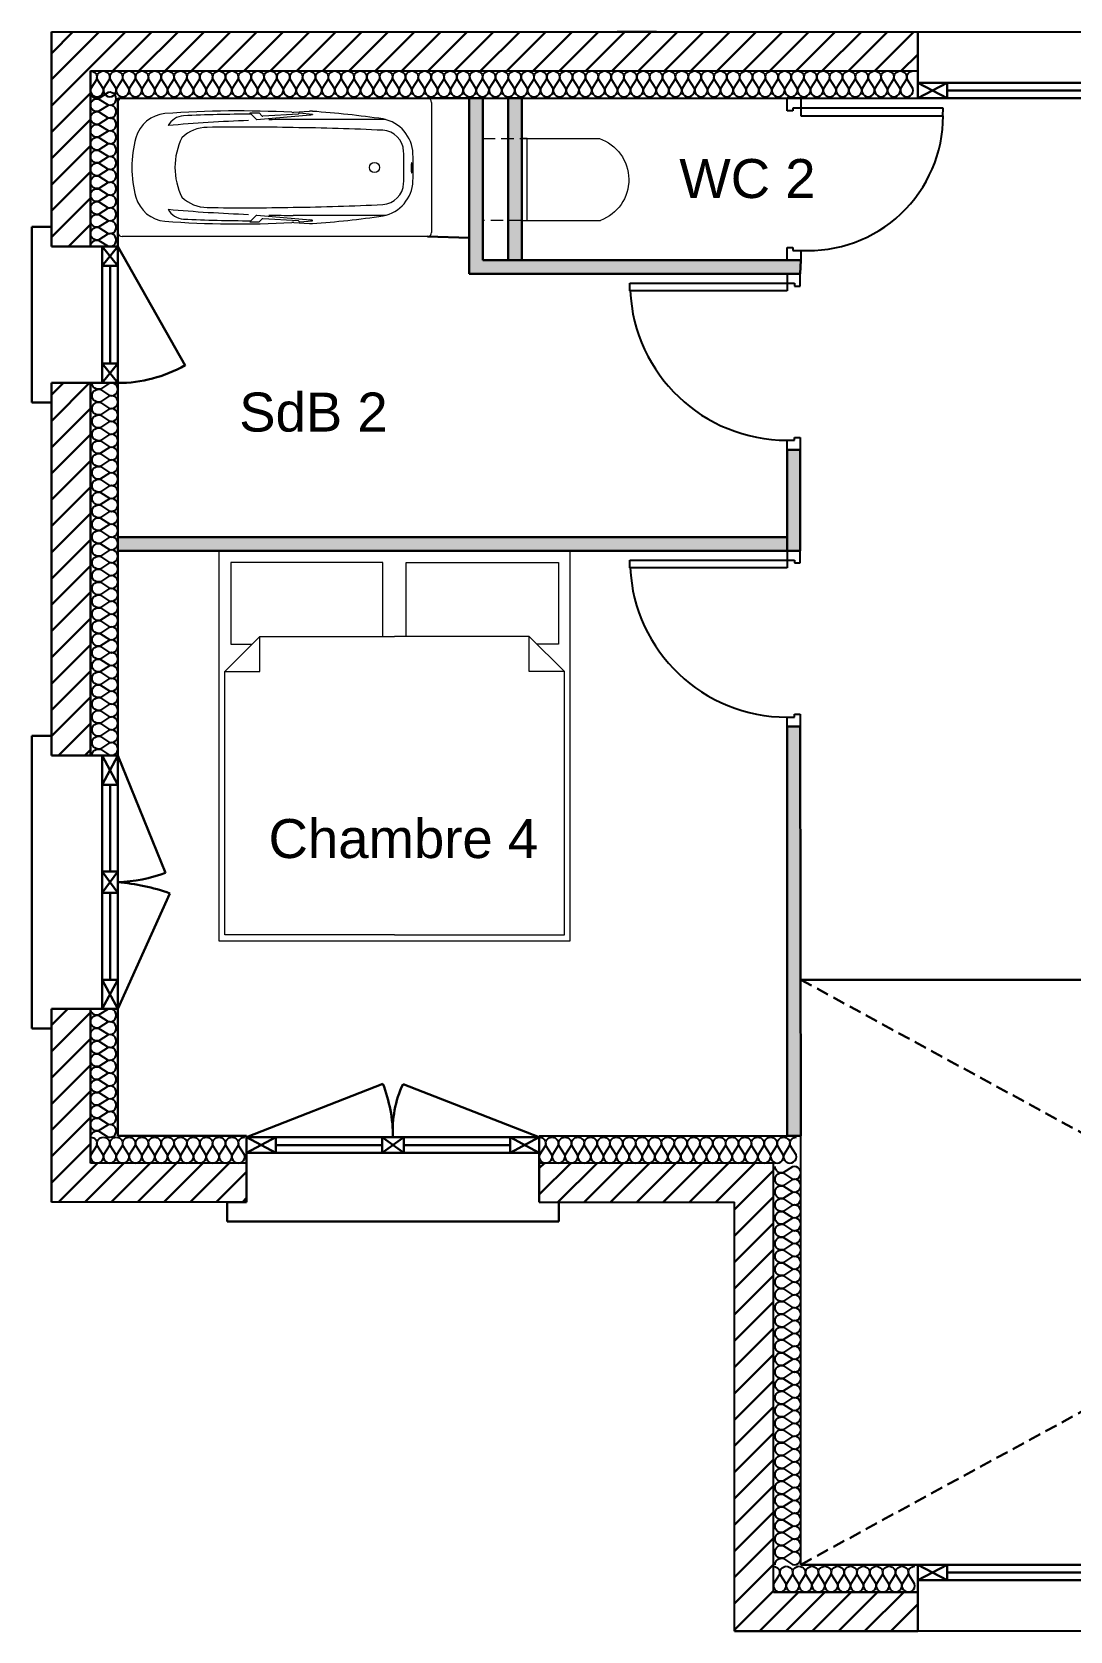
# Model space of a CAD drawing. Header units: millimetres. Extents: x -9 to 8306, y -143 to 906.
# Drawn here: x -9 to 523, y 0 to 820 of the extents above; entities that cross this region are included whole.
import ezdxf

# ---------------------------------------------------------------- set-up
doc = ezdxf.new("R2010")
doc.units = ezdxf.units.MM
doc.linetypes.add('INTERROMPU2', pattern=[9.525, 6.35, -3.175])
for name, color, linetype in [('Cloisons', 8, 'Continuous'), ('Isolation', 6, 'Continuous'), ('MenuisInt', 4, 'Continuous')]:
    doc.layers.add(name, color=color, linetype=linetype)
for name, color, linetype, lineweight in [('MenuisExt', 140, 'Continuous', 18), ('Mobilier', 150, 'Continuous', 5), ('P-SANITAIRE', 153, 'Continuous', 18)]:
    doc.layers.add(name, color=color, linetype=linetype, lineweight=lineweight)
doc.styles.get("Standard").update_dxf_attribs({"font": 'arial.ttf'})

# ---------------------------------------------------------------- blocks, each defined once
blk = doc.blocks.new('Wc chasse integree')
for p, q in [((-21, 20), (-21, 60.3)), ((21, 20), (21, 59.8))]:
    blk.add_line(p, q)
blk.add_lwpolyline([(-21, 20), (-21, 22.75), (21, 22.75), (21, 20)], close=True)
at = {"linetype": 'INTERROMPU2'}
blk.add_lwpolyline([(-21, 20), (-21, 0), (21, 0), (21, 20)], close=True, dxfattribs=at)
blk.add_arc((-0.09, 52.56), 22.3, 18.94635, 159.69364)
blk = doc.blocks.new('*U21')
at = {"flags": 128}
for points in [[(0, 1, -0.505863), (0.239, 0.676), (0.009, 0.318, 1.322645), (0.491, 0.318), (0.261, 0.676, -0.505863), (0.5, 1)], [(0.5, 1, -0.505863), (0.739, 0.676), (0.509, 0.318, 1.322645), (0.991, 0.318), (0.761, 0.676, -0.505863), (1, 1)], [(1, 1, -0.505863), (1.239, 0.676), (1.009, 0.318, 1.322645), (1.491, 0.318), (1.261, 0.676, -0.505863), (1.5, 1)], [(1.5, 1, -0.505863), (1.739, 0.676), (1.509, 0.318, 1.322645), (1.991, 0.318), (1.761, 0.676, -0.505863), (2, 1)], [(2, 1, -0.505863), (2.239, 0.676), (2.009, 0.318, 1.322645), (2.491, 0.318), (2.261, 0.676, -0.505863), (2.5, 1)], [(2.5, 1, -0.505863), (2.739, 0.676), (2.509, 0.318, 1.322645), (2.991, 0.318), (2.761, 0.676, -0.505863), (3, 1)], [(3, 1, -0.505863), (3.239, 0.676), (3.009, 0.318, 1.322645), (3.491, 0.318), (3.261, 0.676, -0.505863), (3.5, 1)], [(3.5, 1, -0.505863), (3.739, 0.676), (3.509, 0.318, 1.322645), (3.991, 0.318), (3.761, 0.676, -0.505863), (4, 1)], [(4, 1, -0.505863), (4.239, 0.676), (4.009, 0.318, 1.322645), (4.491, 0.318), (4.261, 0.676, -0.505863), (4.5, 1)], [(4.5, 1, -0.505863), (4.739, 0.676), (4.509, 0.318, 1.322645), (4.991, 0.318), (4.761, 0.676, -0.505863), (5, 1)], [(5, 1, -0.505863), (5.239, 0.676), (5.009, 0.318, 1.322645), (5.491, 0.318), (5.261, 0.676, -0.505863), (5.5, 1)], [(5.5, 1, -0.505863), (5.739, 0.676), (5.509, 0.318, 1.322645), (5.991, 0.318), (5.761, 0.676, -0.505863), (6, 1)], [(6, 1, -0.505863), (6.239, 0.676), (6.009, 0.318, 1.322645), (6.491, 0.318), (6.261, 0.676, -0.505863), (6.5, 1)], [(6.5, 1, -0.505863), (6.739, 0.676), (6.509, 0.318, 1.322645), (6.991, 0.318), (6.761, 0.676, -0.505863), (7, 1)], [(7, 1, -0.505863), (7.239, 0.676), (7.009, 0.318, 1.322645), (7.491, 0.318), (7.261, 0.676, -0.505863), (7.5, 1)], [(7.5, 1, -0.505863), (7.739, 0.676), (7.509, 0.318, 1.322645), (7.991, 0.318), (7.761, 0.676, -0.505863), (8, 1)], [(8, 1, -0.505863), (8.239, 0.676), (8.009, 0.318, 1.322645), (8.491, 0.318), (8.261, 0.676, -0.505863), (8.5, 1)], [(8.5, 1, -0.505863), (8.739, 0.676), (8.509, 0.318, 1.322645), (8.991, 0.318), (8.761, 0.676, -0.505863), (9, 1)], [(9, 1, -0.505863), (9.239, 0.676), (9.009, 0.318, 1.322645), (9.491, 0.318), (9.261, 0.676, -0.505863), (9.5, 1)], [(9.5, 1, -0.505863), (9.739, 0.676), (9.509, 0.318, 1.322645), (9.991, 0.318), (9.761, 0.676, -0.505863), (10, 1)], [(10, 1, -0.505863), (10.239, 0.676), (10.009, 0.318, 1.322645), (10.491, 0.318), (10.261, 0.676, -0.505863), (10.5, 1)], [(10.5, 1, -0.505863), (10.739, 0.676), (10.509, 0.318, 1.322645), (10.991, 0.318), (10.761, 0.676, -0.505863), (11, 1)], [(11, 1, -0.505863), (11.239, 0.676), (11.009, 0.318, 1.322645), (11.491, 0.318), (11.261, 0.676, -0.505863), (11.5, 1)], [(11.5, 1, -0.505863), (11.739, 0.676), (11.509, 0.318, 1.322645), (11.991, 0.318), (11.761, 0.676, -0.505863), (12, 1)], [(12, 1, -0.505863), (12.239, 0.676), (12.009, 0.318, 1.322645), (12.491, 0.318), (12.261, 0.676, -0.505863), (12.5, 1)], [(12.5, 1, -0.505863), (12.739, 0.676), (12.509, 0.318, 1.322645), (12.991, 0.318), (12.761, 0.676, -0.505863), (13, 1)], [(13, 1, -0.505863), (13.239, 0.676), (13.009, 0.318, 1.322645), (13.491, 0.318), (13.261, 0.676, -0.505863), (13.5, 1)], [(13.5, 1, -0.505863), (13.739, 0.676), (13.509, 0.318, 1.322645), (13.991, 0.318), (13.761, 0.676, -0.505863), (14, 1)], [(14, 1, -0.505863), (14.239, 0.676), (14.009, 0.318, 1.322645), (14.491, 0.318), (14.261, 0.676, -0.505863), (14.5, 1)], [(14.5, 1, -0.505863), (14.739, 0.676), (14.509, 0.318, 1.322645), (14.991, 0.318), (14.761, 0.676, -0.505863), (15, 1)], [(15, 1, -0.505863), (15.239, 0.676), (15.009, 0.318, 1.322645), (15.491, 0.318), (15.261, 0.676, -0.505863), (15.5, 1)], [(15.5, 1, -0.505863), (15.739, 0.676), (15.509, 0.318, 1.322645), (15.991, 0.318), (15.761, 0.676, -0.505863), (16, 1)], [(16, 1, -0.505863), (16.239, 0.676), (16.009, 0.318, 1.322645), (16.491, 0.318), (16.261, 0.676, -0.505863), (16.5, 1)], [(16.5, 1, -0.505863), (16.739, 0.676), (16.509, 0.318, 1.322645), (16.991, 0.318), (16.761, 0.676, -0.505863), (17, 1)], [(17, 1, -0.505863), (17.239, 0.676), (17.009, 0.318, 1.322645), (17.491, 0.318), (17.261, 0.676, -0.505863), (17.5, 1)], [(17.5, 1, -0.505863), (17.739, 0.676), (17.509, 0.318, 1.322645), (17.991, 0.318), (17.761, 0.676, -0.505863), (18, 1)], [(18, 1, -0.505863), (18.239, 0.676), (18.009, 0.318, 1.322645), (18.491, 0.318), (18.261, 0.676, -0.505863), (18.5, 1)], [(18.5, 1, -0.505863), (18.739, 0.676), (18.509, 0.318, 1.322645), (18.991, 0.318), (18.761, 0.676, -0.505863), (19, 1)], [(19, 1, -0.505863), (19.239, 0.676), (19.009, 0.318, 1.322645), (19.491, 0.318), (19.261, 0.676, -0.505863), (19.5, 1)], [(19.5, 1, -0.505863), (19.739, 0.676), (19.509, 0.318, 1.322645), (19.991, 0.318), (19.761, 0.676, -0.505863), (20, 1)], [(20, 1, -0.505863), (20.239, 0.676), (20.009, 0.318, 1.322645), (20.491, 0.318), (20.261, 0.676, -0.505863), (20.5, 1)], [(20.5, 1, -0.505863), (20.739, 0.676), (20.509, 0.318, 1.322645), (20.991, 0.318), (20.761, 0.676, -0.505863), (21, 1)], [(21, 1, -0.505863), (21.239, 0.676), (21.009, 0.318, 1.322645), (21.491, 0.318), (21.261, 0.676, -0.505863), (21.5, 1)], [(21.5, 1, -0.505863), (21.739, 0.676), (21.509, 0.318, 1.322645), (21.991, 0.318), (21.761, 0.676, -0.505863), (22, 1)], [(22, 1, -0.505863), (22.239, 0.676), (22.009, 0.318, 1.322645), (22.491, 0.318), (22.261, 0.676, -0.505863), (22.5, 1)], [(22.5, 1, -0.505863), (22.739, 0.676), (22.509, 0.318, 1.322645), (22.991, 0.318), (22.761, 0.676, -0.505863), (23, 1)], [(23, 1, -0.505863), (23.239, 0.676), (23.009, 0.318, 1.322645), (23.491, 0.318), (23.261, 0.676, -0.505863), (23.5, 1)], [(23.5, 1, -0.505863), (23.739, 0.676), (23.509, 0.318, 1.322645), (23.991, 0.318), (23.761, 0.676, -0.505863), (24, 1)], [(24, 1, -0.505863), (24.239, 0.676), (24.009, 0.318, 1.322645), (24.491, 0.318), (24.261, 0.676, -0.505863), (24.5, 1)], [(24.5, 1, -0.505863), (24.739, 0.676), (24.509, 0.318, 1.322645), (24.991, 0.318), (24.761, 0.676, -0.505863), (25, 1)], [(25, 1, -0.505863), (25.239, 0.676), (25.009, 0.318, 1.322645), (25.491, 0.318), (25.261, 0.676, -0.505863), (25.5, 1)], [(25.5, 1, -0.505863), (25.739, 0.676), (25.509, 0.318, 1.322645), (25.991, 0.318), (25.761, 0.676, -0.505863), (26, 1)], [(26, 1, -0.505863), (26.239, 0.676), (26.009, 0.318, 1.322645), (26.491, 0.318), (26.261, 0.676, -0.505863), (26.5, 1)], [(26.5, 1, -0.505863), (26.739, 0.676), (26.509, 0.318, 1.322645), (26.991, 0.318), (26.761, 0.676, -0.505863), (27, 1)], [(27, 1, -0.505863), (27.239, 0.676), (27.009, 0.318, 1.322645), (27.491, 0.318), (27.261, 0.676, -0.505863), (27.5, 1)], [(27.5, 1, -0.505863), (27.739, 0.676), (27.509, 0.318, 1.322645), (27.991, 0.318), (27.761, 0.676, -0.505863), (28, 1)], [(28, 1, -0.505863), (28.239, 0.676), (28.009, 0.318, 1.322645), (28.491, 0.318), (28.261, 0.676, -0.505863), (28.5, 1)], [(28.5, 1, -0.505863), (28.739, 0.676), (28.509, 0.318, 1.322645), (28.991, 0.318), (28.761, 0.676, -0.505863), (29, 1)], [(29, 1, -0.505863), (29.239, 0.676), (29.009, 0.318, 1.322645), (29.491, 0.318), (29.261, 0.676, -0.505863), (29.5, 1)], [(29.5, 1, -0.505863), (29.739, 0.676), (29.509, 0.318, 1.322645), (29.991, 0.318), (29.761, 0.676, -0.505863), (30, 1)], [(30, 1, -0.505863), (30.239, 0.676), (30.009, 0.318, 1.322645), (30.491, 0.318), (30.261, 0.676, -0.505863), (30.5, 1)], [(30.5, 1, -0.505863), (30.739, 0.676), (30.509, 0.318, 1.322645), (30.991, 0.318), (30.761, 0.676, -0.505863), (31, 1)], [(31, 1, -0.505863), (31.239, 0.676), (31.009, 0.318, 1.322645), (31.491, 0.318), (31.261, 0.676, -0.505863), (31.5, 1)], [(31.5, 1, -0.505863), (31.739, 0.676), (31.509, 0.318, 1.322645), (31.991, 0.318), (31.761, 0.676, -0.505863), (32, 1)]]:
    blk.add_lwpolyline(points, format="xyb", dxfattribs=at)
blk = doc.blocks.new('*U10')
at = {"flags": 128}
for points in [[(0, 1, -0.505863), (0.239, 0.676), (0.009, 0.318, 1.322645), (0.491, 0.318), (0.261, 0.676, -0.505863), (0.5, 1)], [(0.5, 1, -0.505863), (0.739, 0.676), (0.509, 0.318, 1.322645), (0.991, 0.318), (0.761, 0.676, -0.505863), (1, 1)], [(1, 1, -0.505863), (1.239, 0.676), (1.009, 0.318, 1.322645), (1.491, 0.318), (1.261, 0.676, -0.505863), (1.5, 1)], [(1.5, 1, -0.505863), (1.739, 0.676), (1.509, 0.318, 1.322645), (1.991, 0.318), (1.761, 0.676, -0.505863), (2, 1)], [(2, 1, -0.505863), (2.239, 0.676), (2.009, 0.318, 1.322645), (2.491, 0.318), (2.261, 0.676, -0.505863), (2.5, 1)], [(2.5, 1, -0.505863), (2.739, 0.676), (2.509, 0.318, 1.322645), (2.991, 0.318), (2.761, 0.676, -0.505863), (3, 1)], [(3, 1, -0.505863), (3.239, 0.676), (3.009, 0.318, 1.322645), (3.491, 0.318), (3.261, 0.676, -0.505863), (3.5, 1)], [(3.5, 1, -0.505863), (3.739, 0.676), (3.509, 0.318, 1.322645), (3.991, 0.318), (3.761, 0.676, -0.505863), (4, 1)], [(4, 1, -0.505863), (4.239, 0.676), (4.009, 0.318, 1.322645), (4.491, 0.318), (4.261, 0.676, -0.505863), (4.5, 1)], [(4.5, 1, -0.505863), (4.739, 0.676), (4.509, 0.318, 1.322645), (4.991, 0.318), (4.761, 0.676, -0.505863), (5, 1)], [(5, 1, -0.505863), (5.239, 0.676), (5.009, 0.318, 1.322645), (5.491, 0.318), (5.261, 0.676, -0.505863), (5.5, 1)]]:
    blk.add_lwpolyline(points, format="xyb", dxfattribs=at)
blk = doc.blocks.new('*U22')
at = {"flags": 128}
for points in [[(0, 1, -0.505863), (0.239, 0.676), (0.009, 0.318, 1.322645), (0.491, 0.318), (0.261, 0.676, -0.505863), (0.5, 1)], [(0.5, 1, -0.505863), (0.739, 0.676), (0.509, 0.318, 1.322645), (0.991, 0.318), (0.761, 0.676, -0.505863), (1, 1)], [(1, 1, -0.505863), (1.239, 0.676), (1.009, 0.318, 1.322645), (1.491, 0.318), (1.261, 0.676, -0.505863), (1.5, 1)], [(1.5, 1, -0.505863), (1.739, 0.676), (1.509, 0.318, 1.322645), (1.991, 0.318), (1.761, 0.676, -0.505863), (2, 1)], [(2, 1, -0.505863), (2.239, 0.676), (2.009, 0.318, 1.322645), (2.491, 0.318), (2.261, 0.676, -0.505863), (2.5, 1)], [(2.5, 1, -0.505863), (2.739, 0.676), (2.509, 0.318, 1.322645), (2.991, 0.318), (2.761, 0.676, -0.505863), (3, 1)], [(3, 1, -0.505863), (3.239, 0.676), (3.009, 0.318, 1.322645), (3.491, 0.318), (3.261, 0.676, -0.505863), (3.5, 1)], [(3.5, 1, -0.505863), (3.739, 0.676), (3.509, 0.318, 1.322645), (3.991, 0.318), (3.761, 0.676, -0.505863), (4, 1)], [(4, 1, -0.505863), (4.239, 0.676), (4.009, 0.318, 1.322645), (4.491, 0.318), (4.261, 0.676, -0.505863), (4.5, 1)], [(4.5, 1, -0.505863), (4.739, 0.676), (4.509, 0.318, 1.322645), (4.991, 0.318), (4.761, 0.676, -0.505863), (5, 1)], [(5, 1, -0.505863), (5.239, 0.676), (5.009, 0.318, 1.322645), (5.491, 0.318), (5.261, 0.676, -0.505863), (5.5, 1)], [(5.5, 1, -0.505863), (5.739, 0.676), (5.509, 0.318, 1.322645), (5.991, 0.318), (5.761, 0.676, -0.505863), (6, 1)]]:
    blk.add_lwpolyline(points, format="xyb", dxfattribs=at)
blk = doc.blocks.new('*U23')
at = {"flags": 128}
for points in [[(0, 1, -0.505863), (0.239, 0.676), (0.009, 0.318, 1.322645), (0.491, 0.318), (0.261, 0.676, -0.505863), (0.5, 1)], [(0.5, 1, -0.505863), (0.739, 0.676), (0.509, 0.318, 1.322645), (0.991, 0.318), (0.761, 0.676, -0.505863), (1, 1)], [(1, 1, -0.505863), (1.239, 0.676), (1.009, 0.318, 1.322645), (1.491, 0.318), (1.261, 0.676, -0.505863), (1.5, 1)], [(1.5, 1, -0.505863), (1.739, 0.676), (1.509, 0.318, 1.322645), (1.991, 0.318), (1.761, 0.676, -0.505863), (2, 1)], [(2, 1, -0.505863), (2.239, 0.676), (2.009, 0.318, 1.322645), (2.491, 0.318), (2.261, 0.676, -0.505863), (2.5, 1)], [(2.5, 1, -0.505863), (2.739, 0.676), (2.509, 0.318, 1.322645), (2.991, 0.318), (2.761, 0.676, -0.505863), (3, 1)], [(3, 1, -0.505863), (3.239, 0.676), (3.009, 0.318, 1.322645), (3.491, 0.318), (3.261, 0.676, -0.505863), (3.5, 1)], [(3.5, 1, -0.505863), (3.739, 0.676), (3.509, 0.318, 1.322645), (3.991, 0.318), (3.761, 0.676, -0.505863), (4, 1)], [(4, 1, -0.505863), (4.239, 0.676), (4.009, 0.318, 1.322645), (4.491, 0.318), (4.261, 0.676, -0.505863), (4.5, 1)], [(4.5, 1, -0.505863), (4.739, 0.676), (4.509, 0.318, 1.322645), (4.991, 0.318), (4.761, 0.676, -0.505863), (5, 1)], [(5, 1, -0.505863), (5.239, 0.676), (5.009, 0.318, 1.322645), (5.491, 0.318), (5.261, 0.676, -0.505863), (5.5, 1)], [(5.5, 1, -0.505863), (5.739, 0.676), (5.509, 0.318, 1.322645), (5.991, 0.318), (5.761, 0.676, -0.505863), (6, 1)], [(6, 1, -0.505863), (6.239, 0.676), (6.009, 0.318, 1.322645), (6.491, 0.318), (6.261, 0.676, -0.505863), (6.5, 1)], [(6.5, 1, -0.505863), (6.739, 0.676), (6.509, 0.318, 1.322645), (6.991, 0.318), (6.761, 0.676, -0.505863), (7, 1)], [(7, 1, -0.505863), (7.239, 0.676), (7.009, 0.318, 1.322645), (7.491, 0.318), (7.261, 0.676, -0.505863), (7.5, 1)], [(7.5, 1, -0.505863), (7.739, 0.676), (7.509, 0.318, 1.322645), (7.991, 0.318), (7.761, 0.676, -0.505863), (8, 1)], [(8, 1, -0.505863), (8.239, 0.676), (8.009, 0.318, 1.322645), (8.491, 0.318), (8.261, 0.676, -0.505863), (8.5, 1)], [(8.5, 1, -0.505863), (8.739, 0.676), (8.509, 0.318, 1.322645), (8.991, 0.318), (8.761, 0.676, -0.505863), (9, 1)], [(9, 1, -0.505863), (9.239, 0.676), (9.009, 0.318, 1.322645), (9.491, 0.318), (9.261, 0.676, -0.505863), (9.5, 1)], [(9.5, 1, -0.505863), (9.739, 0.676), (9.509, 0.318, 1.322645), (9.991, 0.318), (9.761, 0.676, -0.505863), (10, 1)]]:
    blk.add_lwpolyline(points, format="xyb", dxfattribs=at)
blk = doc.blocks.new('*U14')
at = {"flags": 128}
for points in [[(0, 1, -0.505863), (0.239, 0.676), (0.009, 0.318, 1.322645), (0.491, 0.318), (0.261, 0.676, -0.505863), (0.5, 1)], [(0.5, 1, -0.505863), (0.739, 0.676), (0.509, 0.318, 1.322645), (0.991, 0.318), (0.761, 0.676, -0.505863), (1, 1)], [(1, 1, -0.505863), (1.239, 0.676), (1.009, 0.318, 1.322645), (1.491, 0.318), (1.261, 0.676, -0.505863), (1.5, 1)], [(1.5, 1, -0.505863), (1.739, 0.676), (1.509, 0.318, 1.322645), (1.991, 0.318), (1.761, 0.676, -0.505863), (2, 1)], [(2, 1, -0.505863), (2.239, 0.676), (2.009, 0.318, 1.322645), (2.491, 0.318), (2.261, 0.676, -0.505863), (2.5, 1)], [(2.5, 1, -0.505863), (2.739, 0.676), (2.509, 0.318, 1.322645), (2.991, 0.318), (2.761, 0.676, -0.505863), (3, 1)], [(3, 1, -0.505863), (3.239, 0.676), (3.009, 0.318, 1.322645), (3.491, 0.318), (3.261, 0.676, -0.505863), (3.5, 1)], [(3.5, 1, -0.505863), (3.739, 0.676), (3.509, 0.318, 1.322645), (3.991, 0.318), (3.761, 0.676, -0.505863), (4, 1)], [(4, 1, -0.505863), (4.239, 0.676), (4.009, 0.318, 1.322645), (4.491, 0.318), (4.261, 0.676, -0.505863), (4.5, 1)], [(4.5, 1, -0.505863), (4.739, 0.676), (4.509, 0.318, 1.322645), (4.991, 0.318), (4.761, 0.676, -0.505863), (5, 1)]]:
    blk.add_lwpolyline(points, format="xyb", dxfattribs=at)
blk = doc.blocks.new('*U16')
at = {"flags": 128}
for points in [[(0, 1, -0.505863), (0.239, 0.676), (0.009, 0.318, 1.322645), (0.491, 0.318), (0.261, 0.676, -0.505863), (0.5, 1)], [(0.5, 1, -0.505863), (0.739, 0.676), (0.509, 0.318, 1.322645), (0.991, 0.318), (0.761, 0.676, -0.505863), (1, 1)], [(1, 1, -0.505863), (1.239, 0.676), (1.009, 0.318, 1.322645), (1.491, 0.318), (1.261, 0.676, -0.505863), (1.5, 1)], [(1.5, 1, -0.505863), (1.739, 0.676), (1.509, 0.318, 1.322645), (1.991, 0.318), (1.761, 0.676, -0.505863), (2, 1)], [(2, 1, -0.505863), (2.239, 0.676), (2.009, 0.318, 1.322645), (2.491, 0.318), (2.261, 0.676, -0.505863), (2.5, 1)], [(2.5, 1, -0.505863), (2.739, 0.676), (2.509, 0.318, 1.322645), (2.991, 0.318), (2.761, 0.676, -0.505863), (3, 1)], [(3, 1, -0.505863), (3.239, 0.676), (3.009, 0.318, 1.322645), (3.491, 0.318), (3.261, 0.676, -0.505863), (3.5, 1)], [(3.5, 1, -0.505863), (3.739, 0.676), (3.509, 0.318, 1.322645), (3.991, 0.318), (3.761, 0.676, -0.505863), (4, 1)], [(4, 1, -0.505863), (4.239, 0.676), (4.009, 0.318, 1.322645), (4.491, 0.318), (4.261, 0.676, -0.505863), (4.5, 1)], [(4.5, 1, -0.505863), (4.739, 0.676), (4.509, 0.318, 1.322645), (4.991, 0.318), (4.761, 0.676, -0.505863), (5, 1)], [(5, 1, -0.505863), (5.239, 0.676), (5.009, 0.318, 1.322645), (5.491, 0.318), (5.261, 0.676, -0.505863), (5.5, 1)], [(5.5, 1, -0.505863), (5.739, 0.676), (5.509, 0.318, 1.322645), (5.991, 0.318), (5.761, 0.676, -0.505863), (6, 1)], [(6, 1, -0.505863), (6.239, 0.676), (6.009, 0.318, 1.322645), (6.491, 0.318), (6.261, 0.676, -0.505863), (6.5, 1)], [(6.5, 1, -0.505863), (6.739, 0.676), (6.509, 0.318, 1.322645), (6.991, 0.318), (6.761, 0.676, -0.505863), (7, 1)], [(7, 1, -0.505863), (7.239, 0.676), (7.009, 0.318, 1.322645), (7.491, 0.318), (7.261, 0.676, -0.505863), (7.5, 1)], [(7.5, 1, -0.505863), (7.739, 0.676), (7.509, 0.318, 1.322645), (7.991, 0.318), (7.761, 0.676, -0.505863), (8, 1)], [(8, 1, -0.505863), (8.239, 0.676), (8.009, 0.318, 1.322645), (8.491, 0.318), (8.261, 0.676, -0.505863), (8.5, 1)], [(8.5, 1, -0.505863), (8.739, 0.676), (8.509, 0.318, 1.322645), (8.991, 0.318), (8.761, 0.676, -0.505863), (9, 1)], [(9, 1, -0.505863), (9.239, 0.676), (9.009, 0.318, 1.322645), (9.491, 0.318), (9.261, 0.676, -0.505863), (9.5, 1)], [(9.5, 1, -0.505863), (9.739, 0.676), (9.509, 0.318, 1.322645), (9.991, 0.318), (9.761, 0.676, -0.505863), (10, 1)], [(10, 1, -0.505863), (10.239, 0.676), (10.009, 0.318, 1.322645), (10.491, 0.318), (10.261, 0.676, -0.505863), (10.5, 1)], [(10.5, 1, -0.505863), (10.739, 0.676), (10.509, 0.318, 1.322645), (10.991, 0.318), (10.761, 0.676, -0.505863), (11, 1)], [(11, 1, -0.505863), (11.239, 0.676), (11.009, 0.318, 1.322645), (11.491, 0.318), (11.261, 0.676, -0.505863), (11.5, 1)], [(11.5, 1, -0.505863), (11.739, 0.676), (11.509, 0.318, 1.322645), (11.991, 0.318), (11.761, 0.676, -0.505863), (12, 1)], [(12, 1, -0.505863), (12.239, 0.676), (12.009, 0.318, 1.322645), (12.491, 0.318), (12.261, 0.676, -0.505863), (12.5, 1)], [(12.5, 1, -0.505863), (12.739, 0.676), (12.509, 0.318, 1.322645), (12.991, 0.318), (12.761, 0.676, -0.505863), (13, 1)], [(13, 1, -0.505863), (13.239, 0.676), (13.009, 0.318, 1.322645), (13.491, 0.318), (13.261, 0.676, -0.505863), (13.5, 1)], [(13.5, 1, -0.505863), (13.739, 0.676), (13.509, 0.318, 1.322645), (13.991, 0.318), (13.761, 0.676, -0.505863), (14, 1)], [(14, 1, -0.505863), (14.239, 0.676), (14.009, 0.318, 1.322645), (14.491, 0.318), (14.261, 0.676, -0.505863), (14.5, 1)]]:
    blk.add_lwpolyline(points, format="xyb", dxfattribs=at)
blk = doc.blocks.new('*U17')
at = {"flags": 128}
for points in [[(0, 1, -0.505863), (0.239, 0.676), (0.009, 0.318, 1.322645), (0.491, 0.318), (0.261, 0.676, -0.505863), (0.5, 1)], [(0.5, 1, -0.505863), (0.739, 0.676), (0.509, 0.318, 1.322645), (0.991, 0.318), (0.761, 0.676, -0.505863), (1, 1)], [(1, 1, -0.505863), (1.239, 0.676), (1.009, 0.318, 1.322645), (1.491, 0.318), (1.261, 0.676, -0.505863), (1.5, 1)], [(1.5, 1, -0.505863), (1.739, 0.676), (1.509, 0.318, 1.322645), (1.991, 0.318), (1.761, 0.676, -0.505863), (2, 1)], [(2, 1, -0.505863), (2.239, 0.676), (2.009, 0.318, 1.322645), (2.491, 0.318), (2.261, 0.676, -0.505863), (2.5, 1)], [(2.5, 1, -0.505863), (2.739, 0.676), (2.509, 0.318, 1.322645), (2.991, 0.318), (2.761, 0.676, -0.505863), (3, 1)], [(3, 1, -0.505863), (3.239, 0.676), (3.009, 0.318, 1.322645), (3.491, 0.318), (3.261, 0.676, -0.505863), (3.5, 1)], [(3.5, 1, -0.505863), (3.739, 0.676), (3.509, 0.318, 1.322645), (3.991, 0.318), (3.761, 0.676, -0.505863), (4, 1)], [(4, 1, -0.505863), (4.239, 0.676), (4.009, 0.318, 1.322645), (4.491, 0.318), (4.261, 0.676, -0.505863), (4.5, 1)], [(4.5, 1, -0.505863), (4.739, 0.676), (4.509, 0.318, 1.322645), (4.991, 0.318), (4.761, 0.676, -0.505863), (5, 1)], [(5, 1, -0.505863), (5.239, 0.676), (5.009, 0.318, 1.322645), (5.491, 0.318), (5.261, 0.676, -0.505863), (5.5, 1)], [(5.5, 1, -0.505863), (5.739, 0.676), (5.509, 0.318, 1.322645), (5.991, 0.318), (5.761, 0.676, -0.505863), (6, 1)], [(6, 1, -0.505863), (6.239, 0.676), (6.009, 0.318, 1.322645), (6.491, 0.318), (6.261, 0.676, -0.505863), (6.5, 1)], [(6.5, 1, -0.505863), (6.739, 0.676), (6.509, 0.318, 1.322645), (6.991, 0.318), (6.761, 0.676, -0.505863), (7, 1)], [(7, 1, -0.505863), (7.239, 0.676), (7.009, 0.318, 1.322645), (7.491, 0.318), (7.261, 0.676, -0.505863), (7.5, 1)], [(7.5, 1, -0.505863), (7.739, 0.676), (7.509, 0.318, 1.322645), (7.991, 0.318), (7.761, 0.676, -0.505863), (8, 1)], [(8, 1, -0.505863), (8.239, 0.676), (8.009, 0.318, 1.322645), (8.491, 0.318), (8.261, 0.676, -0.505863), (8.5, 1)], [(8.5, 1, -0.505863), (8.739, 0.676), (8.509, 0.318, 1.322645), (8.991, 0.318), (8.761, 0.676, -0.505863), (9, 1)], [(9, 1, -0.505863), (9.239, 0.676), (9.009, 0.318, 1.322645), (9.491, 0.318), (9.261, 0.676, -0.505863), (9.5, 1)], [(9.5, 1, -0.505863), (9.739, 0.676), (9.509, 0.318, 1.322645), (9.991, 0.318), (9.761, 0.676, -0.505863), (10, 1)], [(10, 1, -0.505863), (10.239, 0.676), (10.009, 0.318, 1.322645), (10.491, 0.318), (10.261, 0.676, -0.505863), (10.5, 1)], [(10.5, 1, -0.505863), (10.739, 0.676), (10.509, 0.318, 1.322645), (10.991, 0.318), (10.761, 0.676, -0.505863), (11, 1)], [(11, 1, -0.505863), (11.239, 0.676), (11.009, 0.318, 1.322645), (11.491, 0.318), (11.261, 0.676, -0.505863), (11.5, 1)], [(11.5, 1, -0.505863), (11.739, 0.676), (11.509, 0.318, 1.322645), (11.991, 0.318), (11.761, 0.676, -0.505863), (12, 1)], [(12, 1, -0.505863), (12.239, 0.676), (12.009, 0.318, 1.322645), (12.491, 0.318), (12.261, 0.676, -0.505863), (12.5, 1)], [(12.5, 1, -0.505863), (12.739, 0.676), (12.509, 0.318, 1.322645), (12.991, 0.318), (12.761, 0.676, -0.505863), (13, 1)], [(13, 1, -0.505863), (13.239, 0.676), (13.009, 0.318, 1.322645), (13.491, 0.318), (13.261, 0.676, -0.505863), (13.5, 1)], [(13.5, 1, -0.505863), (13.739, 0.676), (13.509, 0.318, 1.322645), (13.991, 0.318), (13.761, 0.676, -0.505863), (14, 1)], [(14, 1, -0.505863), (14.239, 0.676), (14.009, 0.318, 1.322645), (14.491, 0.318), (14.261, 0.676, -0.505863), (14.5, 1)], [(14.5, 1, -0.505863), (14.739, 0.676), (14.509, 0.318, 1.322645), (14.991, 0.318), (14.761, 0.676, -0.505863), (15, 1)], [(15, 1, -0.505863), (15.239, 0.676), (15.009, 0.318, 1.322645), (15.491, 0.318), (15.261, 0.676, -0.505863), (15.5, 1)]]:
    blk.add_lwpolyline(points, format="xyb", dxfattribs=at)
blk = doc.blocks.new('Gruppo-48')
at = {"layer": 'Mobilier', "lineweight": 20}
for p, q in [((-34.0452, 73.6838), (-34.0452, 75.4838)), ((-34.0452, 75.4838), (-32.0452, 75.4838)), ((-33.6052, 75.2738), (-33.4252, 75.4538)), ((-32.0752, 75.4538), (-33.4252, 75.4538)), ((-33.4252, 75.4538), (-33.4252, 75.2738)), ((-32.0752, 74.5838), (-32.0752, 75.4538)), ((-32.0452, 75.4838), (-32.0452, 73.6838)), ((-33.9852, 74.6438), (-33.9852, 75.4238)), ((-33.9852, 75.4238), (-33.5652, 75.4238)), ((-33.5652, 75.4238), (-33.5652, 75.3138)), ((-33.4252, 75.2738), (-33.6052, 75.2738)), ((-33.6052, 75.2738), (-33.6052, 74.5838)), ((-33.6052, 74.6438), (-33.9852, 74.6438)), ((-33.6052, 73.8938), (-33.6052, 74.5838)), ((-32.0752, 74.5838), (-32.0752, 73.7138)), ((-33.6052, 74.5238), (-33.9852, 74.5238)), ((-33.9852, 74.5238), (-33.9852, 73.7438)), ((-33.4252, 73.8938), (-33.6052, 73.8938)), ((-33.6052, 73.8938), (-33.4252, 73.7138)), ((-33.4252, 73.7138), (-33.4252, 73.8938)), ((-33.5652, 73.7438), (-33.5652, 73.8538)), ((-33.9852, 73.7438), (-33.5652, 73.7438)), ((-32.0452, 73.6838), (-34.0452, 73.6838)), ((-32.0752, 73.7138), (-33.4252, 73.7138))]:
    blk.add_line(p, q, dxfattribs=at)

msp = doc.modelspace()

# ---------------------------------------------------------------- hatches: boundary and pattern name
at = {"lineweight": 30, "transparency": 33554687}
h = msp.add_hatch(dxfattribs=at)
h.set_pattern_fill('ANSI31', color=256, scale=3)
h.paths.add_polyline_path([(445.13, 800.31), (445.13, 820.31), (291.13, 820.31), (1.13, 820.31), (1.13, 710.31), (21.13, 710.31), (21.13, 800.31)])
h.paths.add_polyline_path([(21.13, 640.31), (1.13, 640.31), (1.13, 449.31), (21.13, 449.31)])
h.paths.add_polyline_path([(101.13, 220.31), (101.13, 240.31), (21.13, 240.31), (21.13, 319.31), (1.13, 319.31), (1.13, 309.31), (1.13, 220.31)])
h.paths.add_polyline_path([(351.13, 220.31), (351.13, 0.31), (445.13, 0.31), (445.13, 20.31), (371.13, 20.31), (371.13, 220.31), (371.13, 240.31), (251.13, 240.31), (251.13, 220.31)])
h.paths.add_polyline_path([(1191.13, 800.31), (1191.13, 820.31), (1181.13, 820.31), (1091.13, 820.31), (1071.13, 820.31), (845.13, 820.31), (845.13, 800.31)])
h.paths.add_polyline_path([(1471.13, 800.31), (1471.13, 240.31), (1391.13, 240.31), (1391.13, 220.31), (1401.13, 220.31), (1491.13, 220.31), (1491.13, 820.31), (1341.13, 820.31), (1341.13, 800.31)])
h.paths.add_polyline_path([(1241.13, 220.31), (1241.13, 240.31), (1121.13, 240.31), (1121.13, 20.31), (845.13, 20.31), (845.13, 0.31), (1141.13, 0.31), (1141.13, 220.31)])
at = {"layer": 'Cloisons', "lineweight": 30, "transparency": 33554687}
h = msp.add_hatch(dxfattribs=at)
h.set_pattern_fill('HONEY', color=256, scale=0.5)
h.paths.add_polyline_path([(942.13, 786.31), (935.13, 786.31), (935.34, 613.52), (942.13, 613.52)])
h.paths.add_polyline_path([(1457.13, 523.31), (935.34, 523.31), (935.34, 516.31), (1457.13, 516.31)])
h.paths.add_polyline_path([(942.13, 426.1), (935.34, 426.1), (935.13, 250.31), (942.13, 250.31)])
h.paths.add_polyline_path([(1024.13, 254.31), (942.13, 254.31), (942.13, 250.31), (955.13, 250.31), (955.13, 247.31), (1024.13, 247.31)])
h.paths.add_polyline_path([(942.13, 210.31), (935.13, 210.31), (935.13, 34.31), (942.13, 34.31)])
h.paths.add_polyline_path([(384.92, 464.1), (378.13, 464.1), (378.13, 254.31), (385.13, 254.31)])
h.paths.add_polyline_path([(384.92, 606.1), (378.13, 606.1), (378.13, 554.31), (384.92, 554.31)])
h.paths.add_polyline_path([(378.13, 561.31), (35.13, 561.31), (35.13, 554.31), (378.13, 554.31)])
h.paths.add_polyline_path([(222.13, 786.31), (215.13, 786.31), (215.13, 696.31), (384.92, 696.31), (385.13, 703.31), (378.13, 703.31), (222.13, 703.31)])
h.paths.add_polyline_path([(242.14, 786.31), (235.14, 786.31), (235.14, 765.63), (242.14, 765.63)], flags=17)
h.paths.add_polyline_path([(242.14, 765.63), (235.14, 765.63), (235.14, 723.63), (242.14, 723.63)], flags=17)
h.paths.add_polyline_path([(242.14, 723.63), (235.14, 723.63), (235.14, 703.31), (242.14, 703.31)], flags=17)

# ---------------------------------------------------------------- linework, layer by layer
for p, q in [((1.13, 820.31), (291.13, 820.31)), ((291.13, 820.31), (1091.13, 820.31)), ((21.13, 800.31), (445.13, 800.31)), ((101.13, 240.31), (21.13, 240.31)), ((371.13, 240.31), (251.13, 240.31)), ((371.13, 220.31), (371.13, 240.31)), ((101.13, 220.31), (1.13, 220.31)), ((251.13, 220.31), (351.13, 220.31)), ((351.13, 0.31), (351.13, 220.31)), ((371.13, 20.31), (371.13, 220.31)), ((1141.13, 0.31), (351.13, 0.31))]:
    msp.add_line(p, q)
at = {"lineweight": 30}
for p, q in [((1.13, 710.31), (1.13, 820.31)), ((291.13, 820.31), (311.13, 820.31)), ((445.13, 800.31), (445.13, 820.31)), ((21.13, 800.31), (21.13, 710.31)), ((1.13, 720.31), (-8.87, 720.31)), ((-8.87, 720.31), (-8.87, 630.31)), ((1.13, 710.31), (1.13, 720.31)), ((21.13, 710.31), (1.13, 710.31)), ((1.13, 449.31), (1.13, 640.31)), ((21.13, 640.31), (1.13, 640.31)), ((21.13, 640.31), (21.13, 449.31)), ((-8.87, 630.31), (1.13, 630.31)), ((21.13, 606.31), (21.13, 606.31)), ((1.13, 459.31), (-8.87, 459.31)), ((-8.87, 309.31), (-8.87, 459.31)), ((1.13, 449.31), (1.13, 459.31)), ((1.13, 449.31), (21.13, 449.31)), ((1.13, 220.31), (1.13, 319.31)), ((1.13, 319.31), (21.13, 319.31)), ((1.13, 319.31), (1.13, 309.31)), ((21.13, 240.31), (21.13, 319.31)), ((35.13, 319.31), (21.13, 319.31)), ((1.13, 309.31), (-8.87, 309.31)), ((35.13, 254.31), (101.13, 254.31)), ((101.13, 254.31), (101.13, 220.31)), ((251.13, 254.31), (251.13, 240.31)), ((251.13, 220.31), (251.13, 240.31)), ((101.13, 220.31), (91.13, 220.31)), ((91.13, 220.31), (91.13, 210.31)), ((261.13, 210.31), (261.13, 220.31)), ((91.13, 210.31), (261.13, 210.31)), ((445.13, 0.31), (445.13, 34.31)), ((371.13, 20.31), (445.13, 20.31)), ((351.13, 0.31), (445.13, 0.31))]:
    msp.add_line(p, q, dxfattribs=at)
at = {"linetype": 'INTERROMPU2', "lineweight": 30}
for p, q in [((385.13, 34.31), (935.13, 334.31)), ((385.13, 334.31), (935.13, 34.31))]:
    msp.add_line(p, q, dxfattribs=at)
at = {"layer": 'Cloisons', "lineweight": 30}
for p, q in [((215.13, 786.31), (215.13, 696.31)), ((222.13, 786.31), (215.13, 786.31)), ((222.13, 703.31), (222.13, 786.31)), ((242.14, 786.31), (235.14, 786.31)), ((235.14, 786.31), (235.14, 765.63)), ((242.14, 703.31), (242.14, 786.31)), ((385.13, 786.31), (378.13, 786.31)), ((235.14, 765.63), (235.14, 703.31)), ((385.13, 703.31), (222.13, 703.31)), ((235.14, 703.31), (242.14, 703.31)), ((384.92, 696.31), (385.13, 703.31)), ((215.13, 696.31), (222.13, 696.31)), ((215.13, 696.31), (384.92, 696.31)), ((378.13, 554.31), (378.13, 606.1)), ((378.13, 606.1), (384.92, 606.1)), ((384.92, 606.1), (384.92, 554.31)), ((35.13, 561.31), (378.13, 561.31)), ((35.13, 554.31), (35.13, 561.31)), ((378.13, 561.31), (378.13, 554.31)), ((378.13, 554.31), (35.13, 554.31)), ((384.92, 554.31), (378.13, 554.31)), ((378.13, 464.1), (378.13, 254.31)), ((378.13, 464.1), (384.92, 464.1)), ((384.92, 464.1), (385.13, 254.31)), ((385.13, 334.31), (935.13, 334.31)), ((378.13, 254.31), (385.13, 254.31))]:
    msp.add_line(p, q, dxfattribs=at)
at = {"layer": 'Isolation', "lineweight": 30}
for p, q in [((445.13, 786.31), (445.13, 800.31)), ((35.13, 710.31), (35.13, 786.31)), ((21.13, 710.31), (35.13, 710.31)), ((21.13, 640.31), (35.13, 640.31)), ((35.13, 640.31), (35.13, 449.31)), ((35.13, 449.31), (21.13, 449.31)), ((35.13, 319.31), (35.13, 254.31)), ((385.13, 34.31), (445.13, 34.31))]:
    msp.add_line(p, q, dxfattribs=at)
at = {"layer": 'Isolation'}
for p, q in [((35.13, 786.31), (445.13, 786.31)), ((86.13, 254.31), (35.13, 254.31)), ((251.13, 254.31), (385.13, 254.31)), ((385.13, 34.31), (385.13, 254.31))]:
    msp.add_line(p, q, dxfattribs=at)
at = {"layer": 'MenuisExt', "lineweight": 30}
for p, q in [((445.13, 794.31), (460.13, 794.31)), ((445.13, 786.31), (445.13, 794.31)), ((445.13, 786.31), (460.13, 794.31)), ((445.13, 794.31), (460.13, 786.31)), ((460.13, 794.31), (460.13, 786.31)), ((460.13, 794.31), (576.13, 794.31)), ((460.13, 790.31), (576.13, 790.31)), ((460.13, 786.31), (445.13, 786.31)), ((576.13, 786.31), (460.13, 786.31)), ((27.13, 700.31), (27.13, 710.31)), ((35.13, 700.31), (27.13, 710.31)), ((35.13, 710.31), (27.13, 700.31)), ((27.13, 710.31), (35.13, 710.31)), ((35.13, 710.31), (35.13, 700.31)), ((35.13, 710.31), (69.57, 649.36)), ((35.13, 700.31), (27.13, 700.31)), ((27.13, 700.31), (27.13, 650.31)), ((31.13, 650.31), (31.13, 700.31)), ((35.13, 700.31), (35.13, 650.31)), ((35.13, 650.31), (27.13, 650.31)), ((27.13, 650.31), (27.13, 640.31)), ((35.13, 640.31), (27.13, 650.31)), ((35.13, 650.31), (27.13, 640.31)), ((35.13, 640.31), (35.13, 650.31)), ((27.13, 640.31), (35.13, 640.31)), ((27.13, 434.31), (27.13, 449.31)), ((27.13, 449.31), (35.13, 449.31)), ((27.13, 434.31), (35.13, 449.31)), ((27.13, 449.31), (35.13, 434.31)), ((35.13, 449.31), (35.13, 434.31)), ((35.13, 449.31), (59.61, 389.09)), ((35.13, 434.31), (27.13, 434.31)), ((27.13, 434.31), (27.13, 334.31)), ((27.13, 434.31), (27.13, 384.31)), ((31.13, 389.81), (31.13, 434.31)), ((35.13, 434.31), (35.13, 334.31)), ((35.13, 389.81), (27.13, 389.81)), ((27.13, 378.81), (35.13, 389.81)), ((27.13, 389.81), (35.13, 378.81)), ((35.13, 378.81), (35.13, 389.81)), ((27.13, 384.31), (27.13, 378.81)), ((27.13, 378.81), (35.13, 378.81)), ((31.13, 378.81), (31.13, 334.31)), ((35.13, 319.31), (61.79, 378.59)), ((35.13, 334.31), (27.13, 334.31)), ((27.13, 334.31), (27.13, 319.31)), ((27.13, 319.31), (35.13, 334.31)), ((27.13, 334.31), (35.13, 319.31)), ((35.13, 319.31), (35.13, 334.31)), ((27.13, 319.31), (35.13, 319.31)), ((101.13, 253.48), (170.93, 280.94)), ((251.13, 253.48), (181.29, 280.8)), ((101.13, 253.48), (116.13, 253.48)), ((101.13, 245.48), (101.13, 253.48)), ((101.13, 253.48), (116.13, 245.48)), ((101.13, 245.48), (116.13, 253.48)), ((116.13, 253.48), (116.13, 245.48)), ((116.13, 253.48), (236.13, 253.48)), ((116.13, 249.48), (170.63, 249.48)), ((170.63, 245.48), (170.63, 253.48)), ((181.63, 245.48), (170.63, 253.48)), ((170.63, 245.48), (181.63, 253.48)), ((181.63, 245.48), (181.63, 253.48)), ((181.63, 249.48), (236.13, 249.48)), ((251.13, 253.48), (236.13, 253.48)), ((236.13, 253.48), (236.13, 245.48)), ((236.13, 245.48), (251.13, 253.48)), ((236.13, 253.48), (251.13, 245.48)), ((251.13, 245.48), (251.13, 253.48)), ((116.13, 245.48), (101.13, 245.48)), ((116.13, 245.48), (170.63, 245.48)), ((170.63, 245.48), (181.63, 245.48)), ((181.63, 245.48), (236.13, 245.48)), ((236.13, 245.48), (251.13, 245.48)), ((445.13, 34.31), (460.13, 34.31)), ((445.13, 26.31), (445.13, 34.31)), ((445.13, 26.31), (460.13, 34.31)), ((445.13, 34.31), (460.13, 26.31)), ((460.13, 34.31), (460.13, 26.31)), ((460.13, 34.31), (576.13, 34.31)), ((460.13, 26.31), (445.13, 26.31)), ((460.13, 30.31), (576.13, 30.31)), ((576.13, 26.31), (460.13, 26.31))]:
    msp.add_line(p, q, dxfattribs=at)
for centre, radius, start, end in [((35.13, 710.31), 70, 270, 299.4674), ((31.76, 466.23), 82.01, 272.36092, 289.85796), ((26.59, 279.06), 105.57, 70.52238, 85.35561), ((101.55, 253.56), 74.59, 359.93961, 21.5307), ((231.85, 257.12), 55.83, 154.903, 183.73512)]:
    msp.add_arc(centre, radius, start, end, dxfattribs=at)
at = {"layer": 'MenuisInt'}
for p, q in [((378.13, 779.81), (378.13, 786.31)), ((378.13, 786.31), (385.13, 786.31)), ((381.13, 779.81), (378.13, 779.81)), ((385.13, 781.31), (381.13, 781.31)), ((381.13, 781.31), (381.13, 779.81)), ((385.13, 786.31), (385.13, 781.31)), ((385.13, 781.31), (385.13, 777.31)), ((458.13, 781.31), (385.13, 781.31)), ((458.02, 777.31), (458.13, 781.31)), ((385.13, 777.31), (458.02, 777.31)), ((378.13, 703.31), (378.13, 709.81)), ((378.13, 709.81), (381.13, 709.81)), ((381.13, 709.81), (381.13, 708.31)), ((381.13, 708.31), (385.13, 708.31)), ((385.13, 708.31), (385.13, 703.31)), ((385.13, 703.31), (378.13, 703.31)), ((297.62, 687.58), (297.62, 691.46)), ((297.62, 691.46), (378.13, 691.46)), ((384.92, 696.31), (378.13, 696.31)), ((378.13, 696.31), (378.13, 691.46)), ((378.13, 691.46), (382.01, 691.46)), ((378.13, 691.46), (378.13, 687.58)), ((382.01, 691.46), (382.01, 690)), ((382.01, 690), (384.92, 690)), ((384.92, 690), (384.92, 696.31)), ((378.13, 687.58), (297.62, 687.58)), ((378.13, 606.1), (378.13, 610.95)), ((378.13, 610.95), (382.01, 610.95)), ((382.01, 610.95), (382.01, 612.4)), ((382.01, 612.4), (384.92, 612.4)), ((384.92, 612.4), (384.92, 606.1)), ((384.92, 606.1), (378.13, 606.1)), ((297.62, 545.58), (297.62, 549.46)), ((297.62, 549.46), (378.13, 549.46)), ((384.92, 554.31), (378.13, 554.31)), ((378.13, 554.31), (378.13, 549.46)), ((378.13, 549.46), (382.01, 549.46)), ((378.13, 549.46), (378.13, 545.58)), ((382.01, 549.46), (382.01, 548)), ((384.92, 548), (384.92, 554.31)), ((378.13, 545.58), (297.62, 545.58)), ((382.01, 548), (384.92, 548)), ((378.13, 464.1), (378.13, 468.95)), ((378.13, 468.95), (382.01, 468.95)), ((382.01, 468.95), (382.01, 470.4)), ((382.01, 470.4), (384.92, 470.4)), ((384.92, 470.4), (384.92, 464.1)), ((384.92, 464.1), (378.13, 464.1))]:
    msp.add_line(p, q, dxfattribs=at)
for centre, radius, start, end in [((389.02, 777.31), 69.11, 266.77292, 0), ((378.13, 691.46), 80.51, 182.76231, 270), ((378.13, 549.46), 80.51, 182.76231, 270)]:
    msp.add_arc(centre, radius, start, end, dxfattribs=at)
at = {"layer": 'P-SANITAIRE'}
for p, q in [((35.2, 717.56), (35.2, 784.13)), ((35.2, 717.56), (35.2, 784.13)), ((37.37, 786.31), (193.78, 786.31)), ((125.41, 779.11), (133.32, 779.64)), ((195.96, 784.13), (195.96, 717.56)), ((102.77, 778.77), (105.99, 775.56)), ((102.77, 778.77), (107.5, 778.77)), ((106.44, 775.39), (133.69, 777.78)), ((107.5, 778.77), (108.95, 777.33)), ((127.68, 778.2), (109.38, 777.16)), ((172.33, 775.43), (125.03, 775.43)), ((128.3, 778.77), (127.8, 778.26)), ((128.3, 778.77), (134.92, 778.19)), ((134.92, 778.19), (134.87, 778.06)), ((102.77, 722.92), (105.99, 726.13)), ((102.77, 722.92), (107.5, 722.92)), ((106.44, 726.3), (133.69, 723.91)), ((107.5, 722.92), (108.95, 724.36)), ((127.68, 723.49), (109.38, 724.53)), ((172.33, 726.26), (125.03, 726.26)), ((125.41, 722.58), (133.32, 722.05)), ((128.3, 722.92), (127.8, 723.43)), ((128.3, 722.92), (134.92, 723.5)), ((134.92, 723.5), (134.87, 723.63)), ((193.78, 715.38), (37.37, 715.38))]:
    msp.add_line(p, q, dxfattribs=at)
at = {"layer": 'P-SANITAIRE', "lineweight": 30}
for p, q in [((215.13, 786.31), (193.78, 786.31)), ((215.13, 714.83), (215.13, 786.31)), ((193.78, 715.38), (215.13, 714.83))]:
    msp.add_line(p, q, dxfattribs=at)
at = {"layer": 'P-SANITAIRE'}
msp.add_lwpolyline([(185.73, 753.28, 0.338364), (185.66, 753.22, 0.038384), (185.52, 752.52, 0.0164), (185.46, 751.75, 0.011665), (185.44, 750.68, 0.011665), (185.46, 749.6, 0.0164), (185.52, 748.84, 0.038384), (185.66, 748.13, 0.338364), (185.73, 748.08, 0.338364), (185.8, 748.13, 0.038384), (185.94, 748.84, 0.0164), (186, 749.6, 0.011665), (186.02, 750.68, 0.011665), (186, 751.75, 0.0164), (185.94, 752.52, 0.038384), (185.8, 753.22, 0.338364)], format="xyb", close=True, dxfattribs=at)
msp.add_circle((166.64, 750.84), 2.6, dxfattribs=at)
for centre, radius, start, end in [((37.37, 784.13), 2.18, 90, 180), ((97.18, 265.41), 514.42, 86.97501, 94.22374), ((124.85, 787.61), 8.51, 266.4609, 273.78321), ((133.94, 770.2), 9.46, 84.45872, 93.78321), ((98.09, 267.27), 513.66, 81.83019, 85.89552), ((193.78, 784.13), 2.18, 0, 90), ((60.76, 761.47), 17.02, 94.94181, 164.47903), ((69.29, 767.86), 9.46, 92.91722, 151.94627), ((131.34, -19.77), 795.21, 92.10752, 95.07894), ((80.94, 752.78), 18.59, 89.92585, 134.32196), ((107, -52.9), 831.09, 90.25057, 92.63397), ((100.63, -246.33), 1017.89, 88.62592, 91.10664), ((106.39, 775.96), 0.567, 225, 275), ((109.35, 777.73), 0.567, 225, 273.25052), ((124.67, 302.37), 473.06, 89.95577, 91.46375), ((110.94, -454.58), 1225.93, 87.19401, 89.34123), ((127.66, 778.39), 0.189, 275, 315.7989), ((132.72, 787.18), 9.46, 274.12515, 282.28041), ((134.7, 778.13), 0.189, 282.28041, 339.25291), ((167.47, 757.15), 18.91, 2.12388, 78.98385), ((99.03, 750.84), 56.74, 164.47903, 180), ((99.03, 750.84), 34.61, 153.87909, 180), ((170.25, 758.56), 11.35, 2.55385, 86.46704), ((-2.63, 750.84), 184.41, 0, 2.55385), ((-2.63, 750.84), 189.13, 0, 2.12388), ((99.03, 750.84), 56.74, 180, 195.52097), ((99.03, 750.84), 34.61, 180, 206.12091), ((-2.63, 750.84), 184.41, 357.44615, 0), ((-2.63, 750.84), 189.13, 357.87612, 0), ((170.25, 743.13), 11.35, 273.53296, 357.44615), ((167.47, 744.54), 18.91, 281.01615, 357.87612), ((60.76, 740.22), 17.02, 195.52097, 265.05819), ((80.94, 748.91), 18.59, 225.67804, 270.07415), ((100.63, 1748.02), 1017.89, 268.89336, 271.37408), ((110.94, 1956.27), 1225.93, 270.65877, 272.80599), ((97.18, 1236.28), 514.42, 265.77626, 273.02499), ((131.34, 1521.46), 795.21, 264.92106, 267.89248), ((69.29, 733.83), 9.46, 208.05373, 267.08278), ((107, 1554.59), 831.09, 267.36603, 269.74943), ((106.39, 725.73), 0.567, 85, 135), ((109.35, 723.96), 0.567, 86.74948, 135), ((124.67, 1199.32), 473.06, 268.53625, 270.04423), ((124.85, 714.08), 8.51, 86.21679, 93.5391), ((127.66, 723.3), 0.189, 44.2011, 85), ((133.94, 731.49), 9.46, 266.21679, 275.54128), ((132.72, 714.51), 9.46, 77.71959, 85.87485), ((134.7, 723.56), 0.189, 20.74709, 77.71959), ((98.09, 1234.42), 513.66, 274.10448, 278.16981), ((37.37, 717.56), 2.18, 180, 270), ((193.78, 717.56), 2.18, 270, 0)]:
    msp.add_arc(centre, radius, start, end, dxfattribs=at)

# ---------------------------------------------------------------- block references
at = {"layer": 'Isolation', "lineweight": 30, "xscale": 13.17639831597984, "yscale": 13.17639831597984, "zscale": 13.17639831597984}
for name, p in [('*U21', (21.13, 787.13)), ('*U22', (21.13, 240.31)), ('*U23', (251.13, 240.31)), ('*U10', (371.13, 20.31))]:
    msp.add_blockref(name, p, dxfattribs=at)
at = {"layer": 'Isolation', "lineweight": 30, "xscale": 13.17639831597984, "yscale": 13.17639831597984, "zscale": 13.17639831597984, "rotation": 90}
for name, p in [('*U22', (34.31, 710.31)), ('*U16', (35.13, 449.31)), ('*U14', (34.31, 253.48)), ('*U17', (385.13, 34.31))]:
    msp.add_blockref(name, p, dxfattribs=at)
at = {"layer": 'Mobilier', "color": 7, "xscale": -100, "yscale": 100, "zscale": 100, "rotation": 90}
msp.add_blockref('Gruppo-48', (7635.35, -2850.21), dxfattribs=at)
at = {"layer": 'P-SANITAIRE', "lineweight": 9, "xscale": -1, "rotation": 270}
msp.add_blockref('Wc chasse integree', (222.13, 744.63), dxfattribs=at)

# ---------------------------------------------------------------- texts
at = {"lineweight": 30, "char_height": 20, "attachment_point": 1}
for s, insert in [('WC 2', (322.88, 755.15)), ('SdB 2', (97.32, 635.39)), ('Chambre 4', (112.37, 416.69))]:
    msp.add_mtext_dynamic_manual_height_columns(s, width=204.0893, gutter_width=12.5, heights=[0], dxfattribs=dict(at, insert=insert))

doc.saveas('drawing.dxf')
